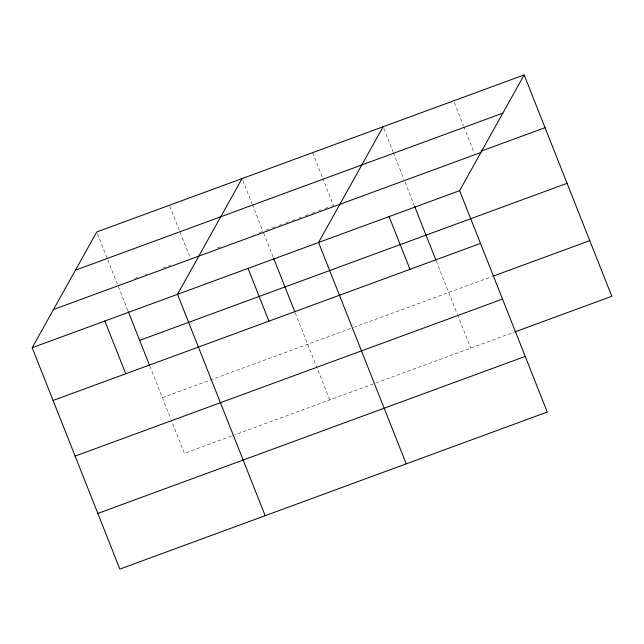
<?xml version="1.0" encoding="UTF-8"?>
<svg xmlns="http://www.w3.org/2000/svg" width="644" height="644" viewBox="0 0 644 644"><rect width="100%" height="100%" fill="white"/><g stroke="black" fill="none" stroke-linecap="round" stroke-linejoin="round"><path stroke-width="0.48" stroke-dasharray="3.22 2.42" d="M134.612 278.474L137.446 277.427M144.989 274.658L146.88 273.966M162.924 268.065L170.467 265.296M217.656 247.956L220.481 246.918M259.17 232.701L262.003 231.663M265.771 230.278L268.588 229.248M272.348 227.863L275.173 226.825M278.933 225.448L281.75 224.41M285.517 223.025L288.335 221.987M292.094 220.61L294.92 219.572M298.679 218.187L301.497 217.157M305.264 215.772L308.082 214.734M311.841 213.349L314.666 212.319M318.426 210.934L321.243 209.896M325.011 208.519L327.828 207.481M331.588 206.096L333.471 205.404L322.845 178.565M162.352 397.686L352.815 327.707M353.749 327.361L491.976 276.574M231.566 435.996L184.385 453.328L171.167 419.944M232.516 435.642L374.84 383.349M375.782 383.003L514.009 332.224M454.366 102.686L463.527 125.822M463.889 126.747L474.153 152.66M383.84 128.599L393.001 151.734M393.371 152.66L403.997 179.499M405.092 182.276L414.277 205.46M436.278 261.029L457.168 313.797M457.538 314.723L470.756 348.114M312.582 152.652L322.475 177.639M242.796 180.417L251.957 203.552M252.319 204.478L262.945 231.317M263.678 233.176L273.225 257.286M295.226 312.855L329.704 399.932M169.766 206.185L190.286 258.011M97.477 233.812L117.264 283.787M118.359 286.564L127.906 310.682M149.907 366.243L170.805 419.011"/><path stroke-width="0.97" d="M524.152 74.921L459.615 190.672L547.255 412.039L119.848 569.079L32.2 347.712L96.745 231.961L524.152 74.921L611.8 296.288L514.95 331.877M242.064 178.565L177.519 294.316L265.167 515.683M383.108 126.747L318.563 242.498L406.211 463.865M75.445 270.158L502.859 113.119M481.1 151.163L545.041 127.673M53.5 309.514L480.915 152.475M32.2 347.712L459.615 190.672M139.659 340.354L567.074 183.315M53.09 400.463L480.496 243.424M492.918 276.228L589.767 240.647M75.115 456.105L502.529 299.066M97.816 513.437L525.23 356.398M414.639 206.394L435.908 260.104M389.089 216.585L409.978 269.337M273.595 258.212L294.863 311.929M248.045 268.403L268.926 321.155M128.277 311.607L149.545 365.317M104.859 321.01L125.749 373.762"/></g></svg>
